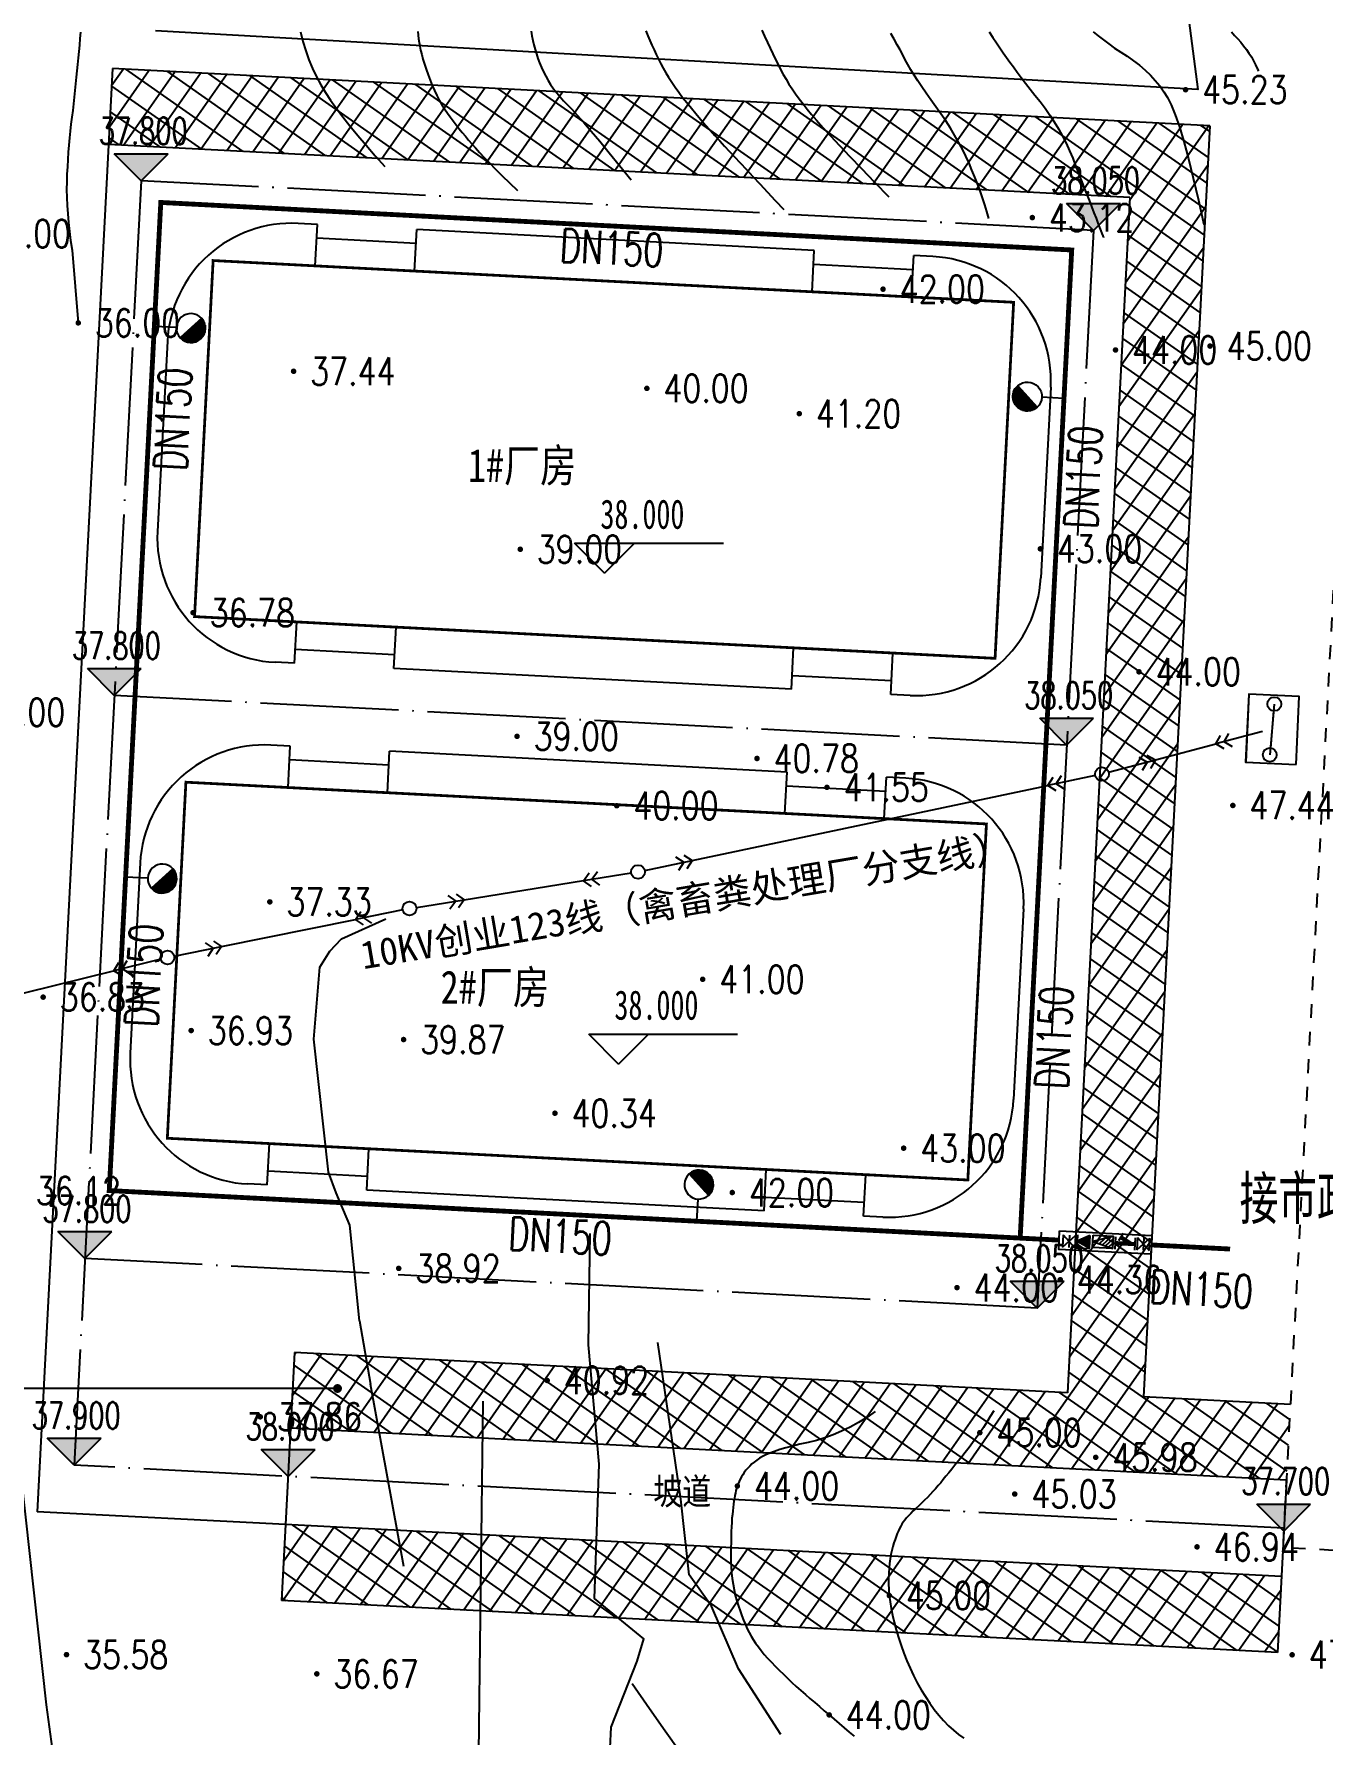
# Model space of a CAD drawing. Extents: x 39624947 to 39626627, y 3418539 to 3418836.
# Drawn here: x 39626295.8 to 39626389, y 3418601 to 3418724.1 of the extents above; entities that cross this region are included whole.
import ezdxf
from ezdxf.enums import TextEntityAlignment as Align

# ---------------------------------------------------------------- set-up
doc = ezdxf.new("R2010")
doc.units = 0
doc.linetypes.add('DOTE', pattern=[2.42, 2, -0.2, 0.02, -0.2])
doc.linetypes.add('X6', pattern=[2, 1, -1])
doc.layers.get('0').update_dxf_attribs({"linetype": 'CONTINUOUS'})
for name, color, linetype in [('-JJJ-DG', 3, 'CONTINUOUS'), ('1-新建建筑', 140, 'CONTINUOUS'), ('1-新建道路', 30, 'CONTINUOUS'), ('11规划道路', 1, 'CONTINUOUS'), ('assist', 7, 'CONTINUOUS'), ('DIM_ELEV', 3, 'CONTINUOUS'), ('DIM_LEAD', 3, 'CONTINUOUS'), ('DLSS', 4, 'CONTINUOUS'), ('EQUIP_消防', 7, 'CONTINUOUS'), ('GCD', 7, 'CONTINUOUS'), ('GP', 3, 'CONTINUOUS'), ('JMD', 6, 'CONTINUOUS'), ('PIPE-给水', 3, 'CONTINUOUS'), ('PUB_DIM', 3, 'CONTINUOUS'), ('PUB_TEXT', 7, 'CONTINUOUS'), ('PUB_WALL', 9, 'CONTINUOUS'), ('TK', 7, 'CONTINUOUS'), ('TWT_TEXT', 7, 'CONTINUOUS'), ('ZXX', 1, 'CONTINUOUS'), ('！用地红线', 1, 'CONTINUOUS')]:
    doc.layers.add(name, color=color, linetype=linetype)
doc.styles.add('-宋体', font='', dxfattribs={"width": 0.8})
doc.styles.add('_TCH_DIM', font='SIMPLEX', dxfattribs={"bigfont": 'GBCBIG'})
doc.styles.add('_TWT_WELL', font='SIMPLEX', dxfattribs={"width": 0.8, "height": 3.5, "bigfont": 'HZTXT'})
doc.styles.add('DIM_FONT', font='SIMPLEX', dxfattribs={"width": 0.7, "bigfont": 'GBCBIG'})
doc.styles.add('HZ', font='rs.shx', dxfattribs={"width": 0.8, "bigfont": 'hztxt.shx'})
doc.styles.add('等线体', font='simhei.ttf')
doc.styles.get('-宋体').set_extended_font_data('SimSun')
doc.linetypes.add('444', pattern='A,4.5,[145,AAA.SHX,S=1,R=0,X=0,Y=1],4.5,-0.5,[146,AAA.SHX,S=1,R=0,X=0,Y=0],-0.5', length=10)

# ---------------------------------------------------------------- blocks, each defined once
blk = doc.blocks.new('$TWTSYS$00000117')
at = {"color": 0}
for p, q in [((-5, 5), (-131, 5)), ((-15, 15), (-130, 15)), ((-130, -10), (-130, 10)), ((-10, 10), (-130, 10)), ((-21, 21), (-129, 21)), ((-26, 26), (-128, 26)), ((-31, 31), (-127, 31)), ((-36, 36), (-126, 36)), ((-125, -38), (-125, 38)), ((-42, 42), (-124, 42)), ((-47, 47), (-122, 47)), ((-120, -52), (-120, 52)), ((-52, 52), (-120, 52)), ((-57, 57), (-118, 57)), ((-115, -63), (-115, 63)), ((-63, 63), (-115, 63)), ((-68, 68), (-112, 68)), ((-109, -72), (-109, 72)), ((-73, 73), (-108, 73)), ((-78, 78), (-105, 78)), ((-104, -79), (-104, 79)), ((-84, 84), (-101, 84)), ((-99, -86), (-99, 86)), ((-89, 89), (-96, 89)), ((-94, -91), (-94, 91)), ((-88, -96), (-88, 88)), ((-83, -101), (-83, 83)), ((-78, -105), (-78, 78)), ((-73, -109), (-73, 73)), ((-67, -112), (-67, 67)), ((-62, -115), (-62, 62)), ((-57, -118), (-57, 57)), ((-52, -120), (-52, 52)), ((-46, -122), (-46, 46)), ((-41, -124), (-41, 41)), ((-36, -126), (-36, 36)), ((-31, -127), (-31, 31)), ((-25, -128), (-25, 25)), ((-20, -129), (-20, 20)), ((-15, -130), (-15, 15)), ((-10, -130), (-10, 10)), ((-4, -131), (-4, 4)), ((0, 0), (-131, 0)), ((6, -6), (-131, -6)), ((11, -11), (-130, -11)), ((16, -16), (-130, -16)), ((21, -21), (-129, -21)), ((27, -27), (-128, -27)), ((32, -32), (-127, -32)), ((37, -37), (-125, -37)), ((42, -42), (-124, -42)), ((48, -48), (-122, -48)), ((53, -53), (-120, -53)), ((58, -58), (-117, -58)), ((63, -63), (-114, -63)), ((69, -69), (-111, -69)), ((74, -74), (-108, -74)), ((79, -79), (-104, -79)), ((84, -84), (-100, -84)), ((90, -90), (-95, -90)), ((90, -95), (-90, -95)), ((84, -100), (-84, -100)), ((77, -105), (-77, -105)), ((70, -111), (-70, -111)), ((60, -116), (-60, -116)), ((49, -121), (-49, -121)), ((33, -126), (-33, -126)), ((1, -131), (1, -1)), ((6, -131), (6, -6)), ((11, -130), (11, -11)), ((17, -130), (17, -17)), ((22, -129), (22, -22)), ((27, -128), (27, -27)), ((32, -127), (32, -32)), ((38, -125), (38, -38)), ((43, -124), (43, -43)), ((48, -122), (48, -48)), ((53, -119), (53, -53)), ((59, -117), (59, -59)), ((64, -114), (64, -64)), ((69, -111), (69, -69)), ((74, -108), (74, -74)), ((80, -104), (80, -80)), ((85, -99), (85, -85)), ((90, -95), (90, -90))]:
    blk.add_line(p, q, dxfattribs=at)
blk.add_line((92, -92), (-92, 92))
for start, end in [(135, 315), (315, 135)]:
    blk.add_arc((0, 0), 131, start, end)
blk = doc.blocks.new('$ATTACHMENT$00000085')
for q in [(-130, 331), (130, 331), (0, 131)]:
    blk.add_line((0, 331), q)
blk.add_blockref('$TWTSYS$00000117', (0, 0))
blk = doc.blocks.new('GC200')
at = {"linetype": 'Continuous', "const_width": 0.2, "flags": 128}
blk.add_lwpolyline([(-0.1, 0, 1), (0.1, 0, 1)], format="xyb", close=True, dxfattribs=at)
blk = doc.blocks.new('GC013A')
at = {"linetype": 'Continuous'}
blk.add_line((0.5, 0), (4, 0), dxfattribs=at)
at = {"linetype": 'Continuous', "flags": 128}
for points in [[(2.88, 0.5), (3.38, 0), (2.88, -0.5)], [(3.5, 0.5), (4, 0), (3.5, -0.5)]]:
    blk.add_lwpolyline(points, dxfattribs=at)
blk = doc.blocks.new('GC170')
at = {"linetype": 'Continuous'}
blk.add_circle((0, 0), 0.5, dxfattribs=at)
blk = doc.blocks.new('333377777')
at = {"layer": 'PUB_WALL', "color": 252, "ltscale": 0.01}
for p, q in [((39623125, 3417475.79), (39623129.36, 3417476.95)), ((39623091.47, 3417468.52), (39623117.22, 3417473.95)), ((39623074.98, 3417465.68), (39623083.61, 3417467.06)), ((39623057.43, 3417462.3), (39623067.11, 3417464.25)), ((39623036.04, 3417457.17), (39623049.62, 3417460.54))]:
    blk.add_line(p, q, dxfattribs=at)
for points, elevation in [([(39623088.12, 3417528.56), (39623088.27, 3417528.2), (39623088.41, 3417527.85), (39623088.57, 3417527.51), (39623088.72, 3417527.17), (39623088.88, 3417526.83), (39623089.05, 3417526.5), (39623089.22, 3417526.17), (39623089.39, 3417525.85), (39623089.57, 3417525.52), (39623089.77, 3417525.19), (39623090, 3417524.84), (39623090.24, 3417524.48), (39623090.51, 3417524.12), (39623090.79, 3417523.74), (39623091.09, 3417523.36), (39623091.42, 3417522.96), (39623091.75, 3417522.56), (39623092.09, 3417522.16), (39623092.43, 3417521.76), (39623092.78, 3417521.37), (39623093.12, 3417520.98), (39623093.47, 3417520.6), (39623093.83, 3417520.21), (39623094.18, 3417519.83), (39623094.55, 3417519.43), (39623094.96, 3417519), (39623095.4, 3417518.53), (39623095.87, 3417518.02), (39623096.38, 3417517.47), (39623096.92, 3417516.89), (39623097.49, 3417516.27), (39623098.1, 3417515.62)], 41), ([(39623096.53, 3417528.61), (39623096.72, 3417528.16), (39623096.92, 3417527.72), (39623097.12, 3417527.29), (39623097.31, 3417526.88), (39623097.5, 3417526.49), (39623097.69, 3417526.11), (39623097.88, 3417525.75), (39623098.07, 3417525.4), (39623098.27, 3417525.05), (39623098.48, 3417524.7), (39623098.71, 3417524.35), (39623098.96, 3417523.99), (39623099.22, 3417523.63), (39623099.5, 3417523.26), (39623099.79, 3417522.89), (39623100.11, 3417522.51), (39623100.47, 3417522.09), (39623100.94, 3417521.57), (39623101.49, 3417520.96), (39623102.15, 3417520.26), (39623102.89, 3417519.47), (39623103.73, 3417518.58), (39623104.67, 3417517.6), (39623105.7, 3417516.53)], 42), ([(39623112.95, 3417514.98), (39623112.81, 3417515.48), (39623112.65, 3417515.97), (39623112.48, 3417516.47), (39623112.31, 3417516.97), (39623112.12, 3417517.47), (39623111.93, 3417517.97), (39623111.72, 3417518.47), (39623111.51, 3417518.98), (39623111.28, 3417519.48), (39623111.03, 3417519.99), (39623110.76, 3417520.5), (39623110.47, 3417521.01), (39623110.16, 3417521.52), (39623109.83, 3417522.03), (39623109.48, 3417522.54), (39623109.11, 3417523.05), (39623108.74, 3417523.56), (39623108.4, 3417524.04), (39623108.09, 3417524.5), (39623107.8, 3417524.93), (39623107.54, 3417525.35), (39623107.3, 3417525.74), (39623107.09, 3417526.11), (39623106.9, 3417526.46), (39623106.72, 3417526.81), (39623106.53, 3417527.17), (39623106.32, 3417527.55), (39623106.09, 3417527.95), (39623105.85, 3417528.37)], 43), ([(39623058.07, 3417546.51), (39623067.61, 3417545.11), (39623085.04, 3417544.47), (39623096.86, 3417545.4), (39623110.1, 3417545.59), (39623125.28, 3417545.81), (39623128.07, 3417524.32), (39623052.65, 3417528.56)], 51.49), ([(39623046.61, 3417512.68), (39623047.06, 3417507.42)], 36), ([(39623067.42, 3417435.2), (39623066.7, 3417442.12), (39623065.71, 3417444.46), (39623065.17, 3417445.97), (39623064.11, 3417455.58), (39623064.54, 3417460.81), (39623065.27, 3417461.95), (39623066.11, 3417462.86), (39623069.32, 3417464.3)], 51.49), ([(39623067.42, 3417435.2), (39623068.21, 3417430.63)], 51.49), ([(39623070.61, 3417417.42), (39623068.21, 3417430.63)], 51.49), ([(39623076.01, 3417401.99), (39623076.35, 3417429.39)], 51.49)]:
    blk.add_lwpolyline(points, dxfattribs=dict(at, elevation=elevation))
for points in [[(39623112.96, 3417528.48), (39623113.23, 3417528.07), (39623113.49, 3417527.69), (39623113.74, 3417527.32), (39623113.98, 3417526.96), (39623114.22, 3417526.63), (39623114.46, 3417526.29), (39623114.72, 3417525.94), (39623114.99, 3417525.56), (39623115.29, 3417525.17), (39623115.6, 3417524.76), (39623115.93, 3417524.34), (39623116.28, 3417523.89), (39623116.65, 3417523.43), (39623117.01, 3417522.95), (39623117.36, 3417522.46), (39623117.68, 3417521.97), (39623117.99, 3417521.46), (39623118.27, 3417520.94), (39623118.54, 3417520.42), (39623118.78, 3417519.88), (39623119.01, 3417519.33), (39623119.22, 3417518.79), (39623119.43, 3417518.26), (39623119.63, 3417517.74), (39623119.82, 3417517.24), (39623120.01, 3417516.76), (39623120.2, 3417516.29), (39623120.37, 3417515.83), (39623120.55, 3417515.39), (39623120.7, 3417514.99), (39623120.84, 3417514.63), (39623120.96, 3417514.33), (39623121.06, 3417514.08), (39623121.13, 3417513.88), (39623121.19, 3417513.73), (39623121.23, 3417513.64), (39623121.24, 3417513.59)], [(39623120.49, 3417528.48), (39623120.85, 3417528.2), (39623121.23, 3417527.9), (39623121.62, 3417527.61), (39623122.04, 3417527.31), (39623122.49, 3417527.01), (39623122.95, 3417526.71), (39623123.41, 3417526.39), (39623123.84, 3417526.06), (39623124.25, 3417525.71), (39623124.63, 3417525.35), (39623124.98, 3417524.97), (39623125.31, 3417524.57), (39623125.6, 3417524.15), (39623125.88, 3417523.72), (39623126.14, 3417523.19), (39623126.43, 3417522.48), (39623126.73, 3417521.6), (39623127.05, 3417520.54), (39623127.39, 3417519.3), (39623127.74, 3417517.89), (39623128.12, 3417516.29), (39623128.51, 3417514.53)], [(39623047.23, 3417528.46), (39623047.18, 3417527.99), (39623047.14, 3417527.52), (39623047.1, 3417527.06), (39623047.05, 3417526.59), (39623047.01, 3417526.12), (39623046.96, 3417525.66), (39623046.92, 3417525.19), (39623046.87, 3417524.72), (39623046.82, 3417524.24), (39623046.77, 3417523.76), (39623046.71, 3417523.28), (39623046.66, 3417522.79), (39623046.6, 3417522.3), (39623046.53, 3417521.8), (39623046.47, 3417521.3), (39623046.42, 3417520.8), (39623046.37, 3417520.28), (39623046.33, 3417519.77), (39623046.3, 3417519.24), (39623046.27, 3417518.71), (39623046.24, 3417518.18), (39623046.23, 3417517.63), (39623046.22, 3417517.08), (39623046.23, 3417516.5), (39623046.26, 3417515.91), (39623046.3, 3417515.3), (39623046.35, 3417514.68), (39623046.42, 3417514.03), (39623046.51, 3417513.37), (39623046.61, 3417512.68)], [(39623130.5, 3417528.47), (39623130.73, 3417528.22), (39623130.96, 3417527.97), (39623131.18, 3417527.73), (39623131.38, 3417527.47), (39623131.58, 3417527.21), (39623131.76, 3417526.94), (39623131.94, 3417526.66), (39623132.1, 3417526.38), (39623132.25, 3417526.09), (39623132.39, 3417525.79), (39623132.45, 3417525.66)], [(39623063.14, 3417528.49), (39623063.32, 3417527.79), (39623063.52, 3417527.11), (39623063.75, 3417526.46), (39623064, 3417525.83), (39623064.29, 3417525.23), (39623064.6, 3417524.65), (39623064.94, 3417524.09), (39623065.32, 3417523.53), (39623065.74, 3417522.94), (39623066.21, 3417522.32), (39623066.72, 3417521.67), (39623067.28, 3417520.98), (39623067.89, 3417520.27), (39623068.54, 3417519.52), (39623069.24, 3417518.74)], [(39623071.63, 3417528.51), (39623071.65, 3417528.23), (39623071.68, 3417527.98), (39623071.72, 3417527.72), (39623071.77, 3417527.45), (39623071.83, 3417527.15), (39623071.91, 3417526.84), (39623072, 3417526.5), (39623072.11, 3417526.15), (39623072.23, 3417525.77), (39623072.37, 3417525.38), (39623072.51, 3417524.98), (39623072.67, 3417524.59), (39623072.83, 3417524.23), (39623073, 3417523.87), (39623073.18, 3417523.53), (39623073.37, 3417523.21), (39623073.56, 3417522.9), (39623073.77, 3417522.6), (39623073.97, 3417522.32), (39623074.19, 3417522.03), (39623074.4, 3417521.75), (39623074.62, 3417521.47), (39623074.84, 3417521.19), (39623075.07, 3417520.92), (39623075.3, 3417520.65), (39623075.53, 3417520.37), (39623075.79, 3417520.08), (39623076.09, 3417519.76), (39623076.43, 3417519.39), (39623076.82, 3417518.99), (39623077.26, 3417518.55), (39623077.74, 3417518.07), (39623078.26, 3417517.56), (39623078.83, 3417517)], [(39623079.83, 3417528.53), (39623079.88, 3417528.19), (39623079.95, 3417527.86), (39623080.02, 3417527.53), (39623080.11, 3417527.2), (39623080.21, 3417526.88), (39623080.32, 3417526.55), (39623080.44, 3417526.23), (39623080.57, 3417525.91), (39623080.72, 3417525.59), (39623080.88, 3417525.27), (39623081.05, 3417524.96), (39623081.24, 3417524.66), (39623081.45, 3417524.36), (39623081.68, 3417524.06), (39623081.92, 3417523.77), (39623082.18, 3417523.49), (39623082.46, 3417523.21), (39623082.78, 3417522.88), (39623083.17, 3417522.45), (39623083.63, 3417521.93), (39623084.17, 3417521.3), (39623084.79, 3417520.57), (39623085.47, 3417519.73), (39623086.23, 3417518.8), (39623087.06, 3417517.77)], [(39623048.5, 3417373.89), (39623049.28, 3417374.73), (39623049.31, 3417374.8), (39623049.33, 3417374.85), (39623049.33, 3417374.93), (39623049.31, 3417375), (39623048.8, 3417377.24), (39623047.55, 3417384.82), (39623046.45, 3417394.38), (39623045.77, 3417400), (39623044.75, 3417407.41), (39623042.36, 3417429.31), (39623040.15, 3417443.5), (39623039.93, 3417444.75), (39623036.22, 3417461.59), (39623033.99, 3417482.21)], [(39623133.6, 3417479.84), (39623133.27, 3417476.16)], [(39623133.55, 3417479.34), (39623133.32, 3417476.65)], [(39623085.55, 3417404.3), (39623085.62, 3417405.8), (39623087.49, 3417410.57), (39623087.99, 3417412.2), (39623084.41, 3417415.12), (39623084.76, 3417424.83), (39623083.99, 3417433.47), (39623084.1, 3417441.52)], [(39623097.9, 3417405.26), (39623094.84, 3417410.03), (39623092.88, 3417414.57), (39623091.25, 3417416.83), (39623090.67, 3417422.31), (39623089, 3417433.64)], [(39623104.72, 3417428.64), (39623104.11, 3417428.22), (39623103.51, 3417427.85), (39623102.9, 3417427.51), (39623102.29, 3417427.21), (39623101.69, 3417426.95), (39623101.08, 3417426.73), (39623100.47, 3417426.54), (39623099.86, 3417426.4), (39623099.28, 3417426.27), (39623098.75, 3417426.14), (39623098.26, 3417426.01), (39623097.82, 3417425.89), (39623097.44, 3417425.76), (39623097.1, 3417425.63), (39623096.81, 3417425.51), (39623096.56, 3417425.38), (39623096.35, 3417425.26), (39623096.16, 3417425.12), (39623095.97, 3417424.99), (39623095.8, 3417424.85), (39623095.64, 3417424.7), (39623095.5, 3417424.55), (39623095.37, 3417424.39), (39623095.25, 3417424.23), (39623095.15, 3417424.07), (39623095.05, 3417423.91), (39623094.96, 3417423.74), (39623094.88, 3417423.58), (39623094.81, 3417423.41), (39623094.75, 3417423.25), (39623094.69, 3417423.08), (39623094.65, 3417422.92), (39623094.61, 3417422.74), (39623094.57, 3417422.56), (39623094.53, 3417422.36), (39623094.5, 3417422.15), (39623094.47, 3417421.93), (39623094.44, 3417421.7), (39623094.41, 3417421.45), (39623094.39, 3417421.2), (39623094.36, 3417420.92), (39623094.34, 3417420.62), (39623094.33, 3417420.3), (39623094.31, 3417419.95), (39623094.3, 3417419.58), (39623094.29, 3417419.18), (39623094.28, 3417418.76), (39623094.27, 3417418.31), (39623094.28, 3417417.86), (39623094.3, 3417417.42), (39623094.33, 3417416.98), (39623094.38, 3417416.56), (39623094.44, 3417416.14), (39623094.51, 3417415.73), (39623094.6, 3417415.34), (39623094.71, 3417414.95), (39623094.83, 3417414.57), (39623094.95, 3417414.21), (39623095.07, 3417413.86), (39623095.2, 3417413.54), (39623095.33, 3417413.23), (39623095.46, 3417412.93), (39623095.6, 3417412.65), (39623095.75, 3417412.39), (39623095.9, 3417412.14), (39623096.07, 3417411.88), (39623096.27, 3417411.61), (39623096.47, 3417411.34), (39623096.7, 3417411.07), (39623096.94, 3417410.79), (39623097.21, 3417410.5), (39623097.49, 3417410.21), (39623097.78, 3417409.92), (39623098.08, 3417409.63), (39623098.38, 3417409.34), (39623098.69, 3417409.04), (39623099.01, 3417408.75), (39623099.34, 3417408.46), (39623099.67, 3417408.17), (39623100, 3417407.88), (39623100.35, 3417407.58), (39623100.69, 3417407.29), (39623101.04, 3417406.99), (39623101.39, 3417406.69), (39623101.75, 3417406.38), (39623102.11, 3417406.07), (39623102.47, 3417405.76), (39623102.84, 3417405.44), (39623103.19, 3417405.14)], [(39623113.3, 3417428.7), (39623113.05, 3417428.29), (39623112.8, 3417427.88), (39623112.55, 3417427.49), (39623112.29, 3417427.11), (39623112.03, 3417426.73), (39623111.77, 3417426.37), (39623111.51, 3417426.03), (39623111.24, 3417425.69), (39623110.98, 3417425.36), (39623110.73, 3417425.05), (39623110.49, 3417424.76), (39623110.26, 3417424.48), (39623110.04, 3417424.21), (39623109.84, 3417423.96), (39623109.64, 3417423.72), (39623109.46, 3417423.49), (39623109.28, 3417423.28), (39623109.09, 3417423.06), (39623108.9, 3417422.85), (39623108.7, 3417422.64), (39623108.5, 3417422.43), (39623108.3, 3417422.23), (39623108.09, 3417422.03), (39623107.87, 3417421.83), (39623107.66, 3417421.63), (39623107.47, 3417421.45), (39623107.29, 3417421.27), (39623107.13, 3417421.1), (39623106.99, 3417420.94), (39623106.86, 3417420.78), (39623106.75, 3417420.64), (39623106.66, 3417420.5), (39623106.57, 3417420.35), (39623106.49, 3417420.19), (39623106.41, 3417420.02), (39623106.32, 3417419.82), (39623106.24, 3417419.61), (39623106.16, 3417419.38), (39623106.08, 3417419.13), (39623106, 3417418.87), (39623105.92, 3417418.59), (39623105.86, 3417418.29), (39623105.8, 3417417.98), (39623105.76, 3417417.65), (39623105.73, 3417417.31), (39623105.7, 3417416.95), (39623105.69, 3417416.57), (39623105.69, 3417416.18), (39623105.71, 3417415.77), (39623105.74, 3417415.33), (39623105.8, 3417414.88), (39623105.88, 3417414.4), (39623105.98, 3417413.9), (39623106.1, 3417413.39), (39623106.25, 3417412.84), (39623106.41, 3417412.28), (39623106.6, 3417411.71), (39623106.8, 3417411.16), (39623107.01, 3417410.61), (39623107.25, 3417410.07), (39623107.5, 3417409.54), (39623107.77, 3417409.02), (39623108.05, 3417408.51), (39623108.35, 3417408.02), (39623108.67, 3417407.54), (39623108.99, 3417407.09), (39623109.32, 3417406.67), (39623109.67, 3417406.28), (39623110.02, 3417405.91), (39623110.38, 3417405.58), (39623110.75, 3417405.28), (39623111.13, 3417405.01)], [(39623090.55, 3417404.09), (39623089.52, 3417405.51), (39623088.38, 3417407.13), (39623087.14, 3417408.93)]]:
    blk.add_lwpolyline(points, dxfattribs=at)
at = {"layer": 'PUB_WALL', "color": 252, "ltscale": 0.01, "elevation": 47.27}
blk.add_lwpolyline([(39623135.17, 3417475.47), (39623135.4, 3417480.39), (39623131.75, 3417480.55), (39623131.53, 3417475.64)], close=True, dxfattribs=at)
at = {"layer": 'PUB_WALL', "color": 252, "ltscale": 0.01}
ref = blk.add_blockref('GC200', (39623127.18, 3417524.29, 45.23), dxfattribs=at)
ref.add_attrib('height', '45.23', dxfattribs={"layer": 'GCD', "color": 252, "linetype": 'Continuous', "height": 2, "style": 'HZ', "width": 0.8}).set_placement((39623128.38, 3417524.29, 45.23), align=Align.MIDDLE_LEFT)
ref = blk.add_blockref('GC200', (39623116.09, 3417515.04, 43.12), dxfattribs=at)
ref.add_attrib('height', '43.12', dxfattribs={"layer": 'GCD', "color": 252, "linetype": 'Continuous', "height": 2, "style": 'HZ', "width": 0.8}).set_placement((39623117.29, 3417515.04, 43.12), align=Align.MIDDLE_LEFT)
ref = blk.add_blockref('GC200', (39623039.17, 3417513.88, 35), dxfattribs=at)
ref.add_attrib('height', '35.00', dxfattribs={"layer": 'GCD', "color": 252, "linetype": 'Continuous', "height": 2, "style": 'HZ', "width": 0.8}).set_placement((39623040.37, 3417513.88, 35), align=Align.MIDDLE_LEFT)
ref = blk.add_blockref('GC200', (39623105.29, 3417509.86, 42), dxfattribs=at)
ref.add_attrib('height', '42.00', dxfattribs={"layer": 'GCD', "color": 252, "linetype": 'Continuous', "height": 2, "style": 'HZ', "width": 0.8}).set_placement((39623106.49, 3417509.86, 42), align=Align.MIDDLE_LEFT)
ref = blk.add_blockref('GC200', (39623047.06, 3417507.42, 36), dxfattribs=at)
ref.add_attrib('height', '36.00', dxfattribs={"layer": 'GCD', "color": 252, "linetype": 'Continuous', "height": 2, "style": 'HZ', "width": 0.8}).set_placement((39623048.26, 3417507.42, 36), align=Align.MIDDLE_LEFT)
ref = blk.add_blockref('GC200', (39623122.11, 3417505.46, 44), dxfattribs=at)
ref.add_attrib('height', '44.00', dxfattribs={"layer": 'GCD', "color": 252, "linetype": 'Continuous', "height": 2, "style": 'HZ', "width": 0.8}).set_placement((39623123.31, 3417505.46, 44), align=Align.MIDDLE_LEFT)
ref = blk.add_blockref('GC200', (39623128.95, 3417505.74, 45), dxfattribs=at)
ref.add_attrib('height', '45.00', dxfattribs={"layer": 'GCD', "color": 252, "linetype": 'Continuous', "height": 2, "style": 'HZ', "width": 0.8}).set_placement((39623130.15, 3417505.74, 45), align=Align.MIDDLE_LEFT)
ref = blk.add_blockref('GC200', (39623062.64, 3417503.92, 37.44), dxfattribs=at)
ref.add_attrib('height', '37.44', dxfattribs={"layer": 'GCD', "color": 252, "linetype": 'Continuous', "height": 2, "style": 'HZ', "width": 0.8}).set_placement((39623063.84, 3417503.92, 37.44), align=Align.MIDDLE_LEFT)
ref = blk.add_blockref('GC200', (39623088.2, 3417502.68, 40), dxfattribs=at)
ref.add_attrib('height', '40.00', dxfattribs={"layer": 'GCD', "color": 253, "linetype": 'Continuous', "height": 2, "style": 'HZ', "width": 0.8}).set_placement((39623089.4, 3417502.68, 40), align=Align.MIDDLE_LEFT)
ref = blk.add_blockref('GC200', (39623099.23, 3417500.85, 41.2), dxfattribs=at)
ref.add_attrib('height', '41.20', dxfattribs={"layer": 'GCD', "color": 251, "linetype": 'Continuous', "height": 2, "style": 'HZ', "width": 0.8}).set_placement((39623100.43, 3417500.85, 41.2), align=Align.MIDDLE_LEFT)
ref = blk.add_blockref('GC200', (39623079.04, 3417491.04, 39), dxfattribs=at)
ref.add_attrib('height', '39.00', dxfattribs={"layer": 'GCD', "color": 251, "linetype": 'Continuous', "height": 2, "style": 'HZ', "width": 0.8}).set_placement((39623080.24, 3417491.04, 39), align=Align.MIDDLE_LEFT)
ref = blk.add_blockref('GC200', (39623116.67, 3417491.07, 43), dxfattribs=at)
ref.add_attrib('height', '43.00', dxfattribs={"layer": 'GCD', "color": 252, "linetype": 'Continuous', "height": 2, "style": 'HZ', "width": 0.8}).set_placement((39623117.87, 3417491.07, 43), align=Align.MIDDLE_LEFT)
ref = blk.add_blockref('GC200', (39623055.37, 3417486.45, 36.78), dxfattribs=at)
ref.add_attrib('height', '36.78', dxfattribs={"layer": 'GCD', "color": 252, "linetype": 'Continuous', "height": 2, "style": 'HZ', "width": 0.8}).set_placement((39623056.57, 3417486.45, 36.78), align=Align.MIDDLE_LEFT)
ref = blk.add_blockref('GC200', (39623123.81, 3417482.17, 44), dxfattribs=at)
ref.add_attrib('height', '44.00', dxfattribs={"layer": 'GCD', "color": 252, "linetype": 'Continuous', "height": 2, "style": 'HZ', "width": 0.8}).set_placement((39623125.01, 3417482.17, 44), align=Align.MIDDLE_LEFT)
for p in [(39623133.6, 3417479.84), (39623133.27, 3417476.16), (39623121.13, 3417474.77), (39623087.56, 3417467.69), (39623071.03, 3417465.04), (39623053.51, 3417461.5)]:
    blk.add_blockref('GC170', p, dxfattribs=at)
ref = blk.add_blockref('GC200', (39623038.75, 3417479.23, 35), dxfattribs=at)
ref.add_attrib('height', '35.00', dxfattribs={"layer": 'GCD', "color": 252, "linetype": 'Continuous', "height": 2, "style": 'HZ', "width": 0.8}).set_placement((39623039.95, 3417479.23, 35), align=Align.MIDDLE_LEFT)
ref = blk.add_blockref('GC200', (39623078.81, 3417477.5, 39), dxfattribs=at)
ref.add_attrib('height', '39.00', dxfattribs={"layer": 'GCD', "color": 252, "linetype": 'Continuous', "height": 2, "style": 'HZ', "width": 0.8}).set_placement((39623080.01, 3417477.5, 39), align=Align.MIDDLE_LEFT)
for p, rotation in [((39623133.23, 3417477.97), 194.8089961341515), ((39623121.13, 3417474.77), 14.80899613415149), ((39623121.13, 3417474.77), 191.905599275025), ((39623087.56, 3417467.69), 189.107850238496), ((39623087.56, 3417467.69), 11.90559927502501), ((39623071.03, 3417465.04), 9.107850238496052), ((39623071.03, 3417465.04), 191.4155374240102), ((39623053.51, 3417461.5), 193.9250657168567), ((39623053.51, 3417461.5), 11.41553742401022)]:
    blk.add_blockref('GC013A', p, dxfattribs=dict(at, rotation=rotation))
ref = blk.add_blockref('GC200', (39623096.17, 3417475.9, 40.78), dxfattribs=at)
ref.add_attrib('height', '40.78', dxfattribs={"layer": 'GCD', "color": 252, "linetype": 'Continuous', "height": 2, "style": 'HZ', "width": 0.8}).set_placement((39623097.37, 3417475.9, 40.78), align=Align.MIDDLE_LEFT)
ref = blk.add_blockref('GC200', (39623101.23, 3417473.81, 41.55), dxfattribs=at)
ref.add_attrib('height', '41.55', dxfattribs={"layer": 'GCD', "color": 252, "linetype": 'Continuous', "height": 2, "style": 'HZ', "width": 0.8}).set_placement((39623102.43, 3417473.81, 41.55), align=Align.MIDDLE_LEFT)
ref = blk.add_blockref('GC200', (39623086.02, 3417472.48, 40), dxfattribs=at)
ref.add_attrib('height', '40.00', dxfattribs={"layer": 'GCD', "color": 252, "linetype": 'Continuous', "height": 2, "style": 'HZ', "width": 0.8}).set_placement((39623087.22, 3417472.48, 40), align=Align.MIDDLE_LEFT)
ref = blk.add_blockref('GC200', (39623130.6, 3417472.5, 47.44), dxfattribs=at)
ref.add_attrib('height', '47.44', dxfattribs={"layer": 'GCD', "color": 252, "linetype": 'Continuous', "height": 2, "style": 'HZ', "width": 0.8}).set_placement((39623131.8, 3417472.5, 47.44), align=Align.MIDDLE_LEFT)
ref = blk.add_blockref('GC200', (39623060.92, 3417465.52, 37.33), dxfattribs=at)
ref.add_attrib('height', '37.33', dxfattribs={"layer": 'GCD', "color": 252, "linetype": 'Continuous', "height": 2, "style": 'HZ', "width": 0.8}).set_placement((39623062.12, 3417465.52, 37.33), align=Align.MIDDLE_LEFT)
ref = blk.add_blockref('GC200', (39623092.24, 3417459.92, 41), dxfattribs=at)
ref.add_attrib('height', '41.00', dxfattribs={"layer": 'GCD', "color": 252, "linetype": 'Continuous', "height": 2, "style": 'HZ', "width": 0.8}).set_placement((39623093.44, 3417459.92, 41), align=Align.MIDDLE_LEFT)
ref = blk.add_blockref('GC200', (39623044.52, 3417458.63, 36.83), dxfattribs=at)
ref.add_attrib('height', '36.83', dxfattribs={"layer": 'GCD', "color": 252, "linetype": 'Continuous', "height": 2, "style": 'HZ', "width": 0.8}).set_placement((39623045.72, 3417458.63, 36.83), align=Align.MIDDLE_LEFT)
ref = blk.add_blockref('GC200', (39623055.23, 3417456.21, 36.93), dxfattribs=at)
ref.add_attrib('height', '36.93', dxfattribs={"layer": 'GCD', "color": 252, "linetype": 'Continuous', "height": 2, "style": 'HZ', "width": 0.8}).set_placement((39623056.43, 3417456.21, 36.93), align=Align.MIDDLE_LEFT)
ref = blk.add_blockref('GC200', (39623070.6, 3417455.56, 39.87), dxfattribs=at)
ref.add_attrib('height', '39.87', dxfattribs={"layer": 'GCD', "color": 252, "linetype": 'Continuous', "height": 2, "style": 'HZ', "width": 0.8}).set_placement((39623071.8, 3417455.56, 39.87), align=Align.MIDDLE_LEFT)
ref = blk.add_blockref('GC200', (39623081.55, 3417450.23, 40.34), dxfattribs=at)
ref.add_attrib('height', '40.34', dxfattribs={"layer": 'GCD', "color": 252, "linetype": 'Continuous', "height": 2, "style": 'HZ', "width": 0.8}).set_placement((39623082.75, 3417450.23, 40.34), align=Align.MIDDLE_LEFT)
ref = blk.add_blockref('GC200', (39623106.78, 3417447.7, 43), dxfattribs=at)
ref.add_attrib('height', '43.00', dxfattribs={"layer": 'GCD', "color": 252, "linetype": 'Continuous', "height": 2, "style": 'HZ', "width": 0.8}).set_placement((39623107.98, 3417447.7, 43), align=Align.MIDDLE_LEFT)
ref = blk.add_blockref('GC200', (39623042.78, 3417444.63, 36.12), dxfattribs=at)
ref.add_attrib('height', '36.12', dxfattribs={"layer": 'GCD', "color": 252, "linetype": 'Continuous', "height": 2, "style": 'HZ', "width": 0.8}).set_placement((39623043.98, 3417444.63, 36.12), align=Align.MIDDLE_LEFT)
ref = blk.add_blockref('GC200', (39623094.38, 3417444.49, 42), dxfattribs=at)
ref.add_attrib('height', '42.00', dxfattribs={"layer": 'GCD', "color": 252, "linetype": 'Continuous', "height": 2, "style": 'HZ', "width": 0.8}).set_placement((39623095.58, 3417444.49, 42), align=Align.MIDDLE_LEFT)
ref = blk.add_blockref('GC200', (39623070.25, 3417439, 38.92), dxfattribs=at)
ref.add_attrib('height', '38.92', dxfattribs={"layer": 'GCD', "color": 252, "linetype": 'Continuous', "height": 2, "style": 'HZ', "width": 0.8}).set_placement((39623071.45, 3417439, 38.92), align=Align.MIDDLE_LEFT)
ref = blk.add_blockref('GC200', (39623110.64, 3417437.61, 44), dxfattribs=at)
ref.add_attrib('height', '44.00', dxfattribs={"layer": 'GCD', "color": 252, "linetype": 'Continuous', "height": 2, "style": 'HZ', "width": 0.8}).set_placement((39623111.84, 3417437.61, 44), align=Align.MIDDLE_LEFT)
ref = blk.add_blockref('GC200', (39623118.11, 3417438.18, 44.36), dxfattribs=at)
ref.add_attrib('height', '44.36', dxfattribs={"layer": 'GCD', "color": 252, "linetype": 'Continuous', "height": 2, "style": 'HZ', "width": 0.8}).set_placement((39623119.31, 3417438.18, 44.36), align=Align.MIDDLE_LEFT)
ref = blk.add_blockref('GC200', (39623080.99, 3417430.89, 40.92), dxfattribs=at)
ref.add_attrib('height', '40.92', dxfattribs={"layer": 'GCD', "color": 252, "linetype": 'Continuous', "height": 2, "style": 'HZ', "width": 0.8}).set_placement((39623082.19, 3417430.89, 40.92), align=Align.MIDDLE_LEFT)
ref = blk.add_blockref('GC200', (39623060.23, 3417428.26, 37.86), dxfattribs=at)
ref.add_attrib('height', '37.86', dxfattribs={"layer": 'GCD', "color": 252, "linetype": 'Continuous', "height": 2, "style": 'HZ', "width": 0.8}).set_placement((39623061.43, 3417428.26, 37.86), align=Align.MIDDLE_LEFT)
ref = blk.add_blockref('GC200', (39623112.29, 3417427.11, 45), dxfattribs=at)
ref.add_attrib('height', '45.00', dxfattribs={"layer": 'GCD', "color": 252, "linetype": 'Continuous', "height": 2, "style": 'HZ', "width": 0.8}).set_placement((39623113.49, 3417427.11, 45), align=Align.MIDDLE_LEFT)
ref = blk.add_blockref('GC200', (39623120.68, 3417425.33, 45.98), dxfattribs=at)
ref.add_attrib('height', '45.98', dxfattribs={"layer": 'GCD', "color": 252, "linetype": 'Continuous', "height": 2, "style": 'HZ', "width": 0.8}).set_placement((39623121.88, 3417425.33, 45.98), align=Align.MIDDLE_LEFT)
ref = blk.add_blockref('GC200', (39623094.75, 3417423.25, 44), dxfattribs=at)
ref.add_attrib('height', '44.00', dxfattribs={"layer": 'GCD', "color": 252, "linetype": 'Continuous', "height": 2, "style": 'HZ', "width": 0.8}).set_placement((39623095.95, 3417423.25, 44), align=Align.MIDDLE_LEFT)
ref = blk.add_blockref('GC200', (39623114.82, 3417422.67, 45.03), dxfattribs=at)
ref.add_attrib('height', '45.03', dxfattribs={"layer": 'GCD', "color": 252, "linetype": 'Continuous', "height": 2, "style": 'HZ', "width": 0.8}).set_placement((39623116.02, 3417422.67, 45.03), align=Align.MIDDLE_LEFT)
ref = blk.add_blockref('GC200', (39623128.01, 3417418.85, 46.94), dxfattribs=at)
ref.add_attrib('height', '46.94', dxfattribs={"layer": 'GCD', "color": 252, "linetype": 'Continuous', "height": 2, "style": 'HZ', "width": 0.8}).set_placement((39623129.21, 3417418.85, 46.94), align=Align.MIDDLE_LEFT)
ref = blk.add_blockref('GC200', (39623105.74, 3417415.33, 45), dxfattribs=at)
ref.add_attrib('height', '45.00', dxfattribs={"layer": 'GCD', "color": 252, "linetype": 'Continuous', "height": 2, "style": 'HZ', "width": 0.8}).set_placement((39623106.94, 3417415.33, 45), align=Align.MIDDLE_LEFT)
ref = blk.add_blockref('GC200', (39623046.21, 3417411.05, 35.58), dxfattribs=at)
ref.add_attrib('height', '35.58', dxfattribs={"layer": 'GCD', "color": 252, "linetype": 'Continuous', "height": 2, "style": 'HZ', "width": 0.8}).set_placement((39623047.41, 3417411.05, 35.58), align=Align.MIDDLE_LEFT)
ref = blk.add_blockref('GC200', (39623134.89, 3417411.04, 47.23), dxfattribs=at)
ref.add_attrib('height', '47.24', dxfattribs={"layer": 'GCD', "color": 252, "linetype": 'Continuous', "height": 2, "style": 'HZ', "width": 0.8}).set_placement((39623136.09, 3417411.04, 47.23), align=Align.MIDDLE_LEFT)
ref = blk.add_blockref('GC200', (39623064.32, 3417409.66, 36.67), dxfattribs=at)
ref.add_attrib('height', '36.67', dxfattribs={"layer": 'GCD', "color": 252, "linetype": 'Continuous', "height": 2, "style": 'HZ', "width": 0.8}).set_placement((39623065.52, 3417409.66, 36.67), align=Align.MIDDLE_LEFT)
ref = blk.add_blockref('GC200', (39623101.39, 3417406.69, 44), dxfattribs=at)
ref.add_attrib('height', '44.00', dxfattribs={"layer": 'GCD', "color": 252, "linetype": 'Continuous', "height": 2, "style": 'HZ', "width": 0.8}).set_placement((39623102.59, 3417406.69, 44), align=Align.MIDDLE_LEFT)
at = {"layer": 'PUB_WALL', "color": 252, "ltscale": 0.01, "style": '等线体'}
blk.add_text('10KV创业123线（禽畜粪处理厂分支线）', height=2, rotation=9.6366, dxfattribs=at).set_placement((39623091.02, 3417465.66), align=Align.MIDDLE)
blk = doc.blocks.new('A$C42DA750B')
at = {"layer": 'GP'}
blk.add_hatch(color=7, dxfattribs=at).paths.add_polyline_path([(1.29, 0.19), (1.68, 0.12), (1.68, 0.19)])
h = blk.add_hatch(dxfattribs=at)
h.set_pattern_fill('LINE', scale=0.18, angle=585, style=0)
h.set_pattern_definition([(314.99999999286, (-898173.81705, 5575266.82352), (-0.01590990258578, -0.015909902581815), [])])
edge = h.paths.add_edge_path()
edge.add_line((2.21, 1.12), (1.31, 0.67))
edge.add_line((1.31, 0.67), (2.21, 0.22))
edge.add_line((2.21, 1.12), (2.21, 0.22))
h = blk.add_hatch(dxfattribs=at)
h.set_pattern_fill('ANSI31', scale=0.133333, style=0)
h.set_pattern_definition([(45, (42.6258, 8.66645), (-0.1496709, 0.1496709), [])])
h.paths.add_polyline_path([(2.43, 0.71), (3.92, 0.26), (3.92, 1.16)])
at = {"layer": '-JJJ-DG', "color": 7, "const_width": 0.3}
for points in [[(5.22, 0.67), (4.44, 1.12)], [(4.05, 0.67), (5.49, 0.67)]]:
    blk.add_lwpolyline(points, dxfattribs=at)
at = {"layer": 'GP', "color": 7}
for p, q in [((4.61, 1.4), (4.28, 0.84)), ((0.27, 1.08), (1.17, 0.18)), ((0.27, 1.08), (0.27, 0.18)), ((0.27, 0.18), (1.17, 1.08)), ((0.72, 1.08), (0.72, 0.18)), ((1.17, 1.08), (1.17, 0.18)), ((1.29, 0.19), (2.26, 0.19)), ((1.29, 0.19), (1.68, 0.12)), ((2.21, 1.12), (1.31, 0.67)), ((1.31, 1.12), (1.31, 0.22)), ((1.31, 0.67), (2.21, 0.22)), ((1.68, 0.12), (1.68, 0.19)), ((2.21, 1.12), (2.21, 0.22)), ((2.43, 0.26), (2.43, 1.16)), ((2.43, 1.16), (3.92, 1.16)), ((3.92, 1.16), (2.43, 0.71)), ((2.43, 0.71), (3.92, 0.26)), ((3.92, 0.26), (2.43, 0.26)), ((3.92, 0.26), (3.92, 1.16)), ((4.05, 1.12), (4.05, 0.22)), ((5.49, 1.12), (5.49, 0.22)), ((5.65, 1.16), (6.55, 0.26)), ((5.65, 0.26), (6.55, 1.16)), ((5.65, 1.16), (5.65, 0.26)), ((6.1, 1.16), (6.1, 0.26)), ((6.55, 0.26), (6.55, 1.16))]:
    blk.add_line(p, q, dxfattribs=at)
blk.add_lwpolyline([(0, 1.35), (6.68, 1.35), (6.68, 0), (0, 0)], close=True, dxfattribs=at)
blk = doc.blocks.new('762')
at = {"layer": 'DIM_ELEV'}
for p, q in [((507245.51, 3421118.71), (507243.35, 3421120.87)), ((507243.35, 3421120.87), (507254.12, 3421120.87)), ((507245.51, 3421118.71), (507247.67, 3421120.87))]:
    blk.add_line(p, q, dxfattribs=at)

msp = doc.modelspace()

# ---------------------------------------------------------------- hatches: boundary and pattern name
at = {"layer": 'DIM_ELEV', "linetype": 'Continuous'}
for points in [[(39626303.525, 3418713.487), (39626301.575, 3418715.437), (39626305.475, 3418715.437)], [(39626372.431, 3418709.891), (39626370.481, 3418711.841), (39626374.381, 3418711.841)], [(39626301.581, 3418676.237), (39626299.631, 3418678.187), (39626303.531, 3418678.187)], [(39626370.488, 3418672.642), (39626368.538, 3418674.592), (39626372.438, 3418674.592)], [(39626299.456, 3418635.493), (39626297.506, 3418637.443), (39626301.406, 3418637.443)], [(39626368.362, 3418631.897), (39626366.412, 3418633.847), (39626370.312, 3418633.847)], [(39626298.675, 3418620.535), (39626296.725, 3418622.485), (39626300.625, 3418622.485)], [(39626314.154, 3418619.727), (39626312.204, 3418621.677), (39626316.104, 3418621.677)], [(39626386.192, 3418615.77), (39626384.242, 3418617.72), (39626388.142, 3418617.72)]]:
    msp.add_hatch(color=256, dxfattribs=at).paths.add_polyline_path(points)
at = {"layer": '！用地红线', "linetype": 'DOTE'}
h = msp.add_hatch(dxfattribs=at)
h.set_pattern_fill('ANSI37', color=54, angle=10, style=0)
h.set_pattern_definition([(55, (2448.1375, 331.2698), (-1.30040387031, 0.91055259271), []), (145, (2448.1375, 331.2698), (-0.91055259271, -1.30040387031), [])])
h.paths.add_polyline_path([(39626386.673, 3418624.934), (39626376.038, 3418625.489), (39626380.837, 3418717.464), (39626301.445, 3418721.606), (39626301.159, 3418716.113), (39626375.058, 3418712.258), (39626370.546, 3418625.775), (39626314.622, 3418628.693), (39626314.336, 3418623.222), (39626386.385, 3418619.463)])
h.paths.add_polyline_path([(39626386.02, 3418612.473), (39626313.972, 3418616.232), (39626313.685, 3418610.739), (39626385.734, 3418606.98)])
h.paths.add_polyline_path([(39626382.63, 3418618.491), (39626388.991, 3418618.491), (39626388.991, 3418621.61), (39626382.63, 3418621.61)], flags=9)

# ---------------------------------------------------------------- linework, layer by layer
at = {"linetype": 'Continuous'}
msp.add_line((39626314.336, 3418623.222), (39626313.972, 3418616.232), dxfattribs=at)
at = {"layer": '1-新建建筑', "const_width": 0.2}
for points in [[(39626308.731, 3418707.707), (39626307.387, 3418681.942), (39626365.308, 3418678.92), (39626366.652, 3418704.685)], [(39626306.761, 3418669.959), (39626305.417, 3418644.194), (39626363.338, 3418641.172), (39626364.683, 3418666.937)]]:
    msp.add_lwpolyline(points, close=True, dxfattribs=at)
at = {"layer": '1-新建道路'}
for p, q in [((39626301.445, 3418721.606), (39626295.996, 3418617.17)), ((39626380.837, 3418717.464), (39626301.445, 3418721.606)), ((39626380.837, 3418717.464), (39626376.038, 3418625.489)), ((39626375.058, 3418712.258), (39626301.159, 3418716.113)), ((39626375.058, 3418712.258), (39626370.546, 3418625.775)), ((39626316.277, 3418710.318), (39626314.879, 3418710.391)), ((39626316.121, 3418707.322), (39626316.277, 3418710.318)), ((39626323.311, 3418706.947), (39626323.467, 3418709.943)), ((39626352.228, 3418708.442), (39626323.467, 3418709.943)), ((39626323.415, 3418708.944), (39626316.225, 3418709.319)), ((39626352.072, 3418705.446), (39626352.228, 3418708.442)), ((39626359.262, 3418705.071), (39626359.419, 3418708.067)), ((39626360.817, 3418707.994), (39626359.419, 3418708.067)), ((39626352.176, 3418707.443), (39626359.366, 3418707.068)), ((39626305.422, 3418701.872), (39626304.703, 3418688.091)), ((39626369.335, 3418698.537), (39626368.616, 3418684.756)), ((39626314.62, 3418678.561), (39626314.777, 3418681.557)), ((39626321.81, 3418678.186), (39626321.967, 3418681.182)), ((39626321.863, 3418679.184), (39626314.672, 3418679.56)), ((39626350.571, 3418676.685), (39626350.728, 3418679.681)), ((39626357.762, 3418676.31), (39626357.918, 3418679.306)), ((39626314.62, 3418678.561), (39626313.222, 3418678.634)), ((39626350.571, 3418676.685), (39626321.81, 3418678.186)), ((39626350.623, 3418677.684), (39626357.814, 3418677.309)), ((39626359.16, 3418676.237), (39626357.762, 3418676.31)), ((39626314.308, 3418672.569), (39626312.91, 3418672.642)), ((39626314.151, 3418669.573), (39626314.308, 3418672.569)), ((39626321.342, 3418669.198), (39626321.498, 3418672.194)), ((39626350.259, 3418670.693), (39626321.498, 3418672.194)), ((39626321.446, 3418671.195), (39626314.256, 3418671.57)), ((39626350.102, 3418667.697), (39626350.259, 3418670.693)), ((39626350.207, 3418669.695), (39626357.397, 3418669.319)), ((39626357.293, 3418667.322), (39626357.449, 3418670.318)), ((39626358.847, 3418670.245), (39626357.449, 3418670.318)), ((39626303.453, 3418664.123), (39626302.734, 3418650.342)), ((39626367.366, 3418660.788), (39626366.647, 3418647.007)), ((39626312.651, 3418640.812), (39626312.807, 3418643.808)), ((39626319.841, 3418640.437), (39626319.997, 3418643.433)), ((39626319.893, 3418641.436), (39626312.703, 3418641.811)), ((39626348.602, 3418638.936), (39626348.758, 3418641.932)), ((39626355.792, 3418638.561), (39626355.948, 3418641.557)), ((39626312.651, 3418640.812), (39626311.253, 3418640.885)), ((39626348.602, 3418638.936), (39626319.841, 3418640.437)), ((39626348.654, 3418639.935), (39626355.844, 3418639.56)), ((39626357.19, 3418638.488), (39626355.792, 3418638.561)), ((39626314.622, 3418628.693), (39626314.336, 3418623.222)), ((39626370.546, 3418625.775), (39626314.622, 3418628.693)), ((39626386.673, 3418624.934), (39626376.038, 3418625.489)), ((39626386.385, 3418619.463), (39626314.336, 3418623.222)), ((39626386.385, 3418619.463), (39626385.734, 3418606.98)), ((39626313.972, 3418616.232), (39626295.996, 3418617.17)), ((39626313.972, 3418616.232), (39626313.685, 3418610.739)), ((39626386.02, 3418612.473), (39626313.972, 3418616.232)), ((39626385.734, 3418606.98), (39626313.685, 3418610.739))]:
    msp.add_line(p, q, dxfattribs=at)
for centre, start, end in [((39626314.41, 3418701.403), 87.0132, 177.0132), ((39626360.348, 3418699.006), 357.0132, 87.0132), ((39626313.691, 3418687.622), 177.0132, 267.0132), ((39626359.629, 3418685.225), 267.0132, 357.0132), ((39626312.441, 3418663.654), 87.0132, 177.0132), ((39626358.378, 3418661.257), 357.0132, 87.0132), ((39626311.722, 3418649.873), 177.0132, 267.0132), ((39626357.659, 3418647.476), 267.0132, 357.0132)]:
    msp.add_arc(centre, 9, start, end, dxfattribs=at)
at = {"layer": 'assist', "linetype": 'Continuous', "flags": 128}
msp.add_lwpolyline([(39626385.512, 3418675.615), (39626385.183, 3418671.931)], dxfattribs=at)
at = {"layer": 'DIM_ELEV', "linetype": 'Continuous'}
for p, q in [((39626303.525, 3418713.487), (39626301.575, 3418715.437)), ((39626301.575, 3418715.437), (39626305.475, 3418715.437)), ((39626303.525, 3418713.487), (39626305.475, 3418715.437)), ((39626372.431, 3418709.891), (39626370.481, 3418711.841)), ((39626370.481, 3418711.841), (39626374.381, 3418711.841)), ((39626372.431, 3418709.891), (39626374.381, 3418711.841)), ((39626301.581, 3418676.237), (39626299.631, 3418678.187)), ((39626299.631, 3418678.187), (39626303.531, 3418678.187)), ((39626301.581, 3418676.237), (39626303.531, 3418678.187)), ((39626370.488, 3418672.642), (39626368.538, 3418674.592)), ((39626368.538, 3418674.592), (39626372.438, 3418674.592)), ((39626370.488, 3418672.642), (39626372.438, 3418674.592)), ((39626299.456, 3418635.493), (39626297.506, 3418637.443)), ((39626297.506, 3418637.443), (39626301.406, 3418637.443)), ((39626299.456, 3418635.493), (39626301.406, 3418637.443)), ((39626368.362, 3418631.897), (39626366.412, 3418633.847)), ((39626366.412, 3418633.847), (39626370.312, 3418633.847)), ((39626368.362, 3418631.897), (39626370.312, 3418633.847)), ((39626298.675, 3418620.535), (39626296.725, 3418622.485)), ((39626296.725, 3418622.485), (39626300.625, 3418622.485)), ((39626298.675, 3418620.535), (39626300.625, 3418622.485)), ((39626314.154, 3418619.727), (39626312.204, 3418621.677)), ((39626312.204, 3418621.677), (39626316.104, 3418621.677)), ((39626314.154, 3418619.727), (39626316.104, 3418621.677)), ((39626386.192, 3418615.77), (39626384.242, 3418617.72)), ((39626384.242, 3418617.72), (39626388.142, 3418617.72)), ((39626386.192, 3418615.77), (39626388.142, 3418617.72))]:
    msp.add_line(p, q, dxfattribs=at)
at = {"layer": 'DIM_LEAD', "linetype": 'Continuous'}
msp.add_line((39626317.732, 3418626.087), (39626271.193, 3418626.087), dxfattribs=at)
at = {"layer": 'DIM_LEAD', "linetype": 'Continuous', "const_width": 0.32}
msp.add_lwpolyline([(39626317.892, 3418626.087, 1), (39626317.572, 3418626.087, 1)], format="xyb", close=True, dxfattribs=at)
at = {"layer": 'DLSS', "linetype": 'X6', "elevation": 51.487, "flags": 128}
msp.add_lwpolyline([(39626412.347, 3418595.689), (39626411.514, 3418596.852), (39626410.918, 3418601.716), (39626412.261, 3418605.279), (39626418.584, 3418612.75), (39626430.705, 3418612.277), (39626436.154, 3418719.515), (39626414.134, 3418720.48), (39626394.304, 3418721.382), (39626393.739, 3418713.978), (39626391.252, 3418711.702), (39626389.327, 3418675.313), (39626386.129, 3418614.604), (39626405.489, 3418613.511), (39626407.319, 3418610.425), (39626407.163, 3418599.922), (39626407.1, 3418591.693)], dxfattribs=at)
at = {"layer": 'JMD', "linetype": '444', "elevation": 47.274, "flags": 128}
msp.add_lwpolyline([(39626387.087, 3418671.249), (39626387.313, 3418676.163), (39626383.664, 3418676.331), (39626383.438, 3418671.417)], close=True, dxfattribs=at)
at = {"layer": 'PIPE-给水', "ltscale": 0.01, "const_width": 0.35}
for points in [[(39626301.214, 3418640.408), (39626367.124, 3418636.969), (39626370.855, 3418708.471), (39626304.945, 3418711.91), (39626301.214, 3418640.408)], [(39626369.945, 3418636.821), (39626358.537, 3418637.417)], [(39626376.611, 3418636.474), (39626382.316, 3418636.176)]]:
    msp.add_lwpolyline(points, dxfattribs=at)
at = {"layer": 'ZXX', "color": 0, "linetype": 'DOTE', "ltscale": 5}
for p, q in [((39626303.525, 3418713.487), (39626298.675, 3418620.535)), ((39626372.431, 3418709.891), (39626303.525, 3418713.487)), ((39626372.431, 3418709.891), (39626368.362, 3418631.897)), ((39626370.488, 3418672.642), (39626301.581, 3418676.237)), ((39626368.362, 3418631.897), (39626299.456, 3418635.493)), ((39626386.202, 3418615.968), (39626298.675, 3418620.535))]:
    msp.add_line(p, q, dxfattribs=at)

# ---------------------------------------------------------------- block references
at = {"linetype": 'Continuous'}
msp.add_blockref('333377777', (3251.913, 1195.776), dxfattribs=at)
at = {"rotation": 357.0132042142322}
msp.add_blockref('A$C42DA750B', (39626369.91, 3418636.15), dxfattribs=at)
at = {"layer": '11规划道路'}
for p in [(39119091.539, -2433.62), (39119092.554, -2469.144)]:
    msp.add_blockref('762', p, dxfattribs=at)
at = {"layer": 'EQUIP_消防'}
for p, xscale, yscale, zscale, rotation in [((39626307.126, 3418702.821), 0.008000000000693685, 0.008000000000693685, 0.008000000000693685, 87.01320415878483), ((39626367.647, 3418697.868), -0.007999999966998765, 0.00799999995318501, 0.00800000000745058, 267.0132044987171), ((39626305.047, 3418662.981), 0.008000000000693685, 0.008000000000693685, 0.008000000000693685, 87.01320415878483), ((39626343.878, 3418640.837), 0.007999999953230181, 0.007999999953230181, 0.007999999953230181, 177.0132039174627)]:
    msp.add_blockref('$ATTACHMENT$00000085', p, dxfattribs=dict(at, xscale=xscale, yscale=yscale, zscale=zscale, rotation=rotation))

# ---------------------------------------------------------------- texts
at = {"layer": 'DIM_ELEV', "color": 7, "linetype": 'Continuous', "style": '_TCH_DIM', "width": 0.705882}
for s, p in [('37.800', (39626300.457, 3418716.119)), ('38.050', (39626369.363, 3418712.524)), ('37.800', (39626298.513, 3418678.87)), ('38.050', (39626367.42, 3418675.274)), ('37.800', (39626296.388, 3418638.125)), ('38.050', (39626365.294, 3418634.53)), ('37.900', (39626295.607, 3418623.167)), ('38.000', (39626311.086, 3418622.36)), ('37.700', (39626383.124, 3418618.403))]:
    msp.add_text(s, height=1.9338, dxfattribs=at).set_placement(p)
at = {"layer": 'JMD', "color": 7, "linetype": 'Continuous', "style": '-宋体', "width": 0.8}
msp.add_text('坡道', height=1.92, dxfattribs=at).set_placement((39626340.579, 3418617.675, 51.487))
at = {"layer": 'PUB_DIM', "color": 7, "style": 'DIM_FONT', "width": 0.705882}
for rotation, p in [(357.0132, (39626333.779, 3418707.616)), (87.0132, (39626306.824, 3418692.437)), (87.0132, (39626372.695, 3418688.24)), (87.0132, (39626304.724, 3418652.187)), (87.0132, (39626370.579, 3418647.69)), (357.0132, (39626330.048, 3418636.113)), (357.0132, (39626376.439, 3418632.269))]:
    msp.add_text('DN150', height=2.4, rotation=rotation, dxfattribs=at).set_placement(p)
at = {"layer": 'PUB_TEXT', "linetype": 'Continuous', "style": '-宋体', "width": 0.7}
for p in [(39626336.754, 3418688.296), (39626337.769, 3418652.772)]:
    msp.add_text('38.000', height=2.1266, dxfattribs=at).set_placement(p)
at = {"layer": 'TK', "color": 7, "linetype": 'Continuous', "style": '-宋体', "width": 0.8}
for s, p in [('1#厂房', (39626327.162, 3418691.679)), ('2#厂房', (39626325.192, 3418653.93))]:
    msp.add_text(s, height=2.4, dxfattribs=at).set_placement(p)
at = {"layer": 'TWT_TEXT', "style": '_TWT_WELL', "width": 0.8}
msp.add_text('接市政给水管', height=3.5, dxfattribs=at).set_placement((39626383.003, 3418637.988, 0))

doc.saveas('drawing.dxf')
